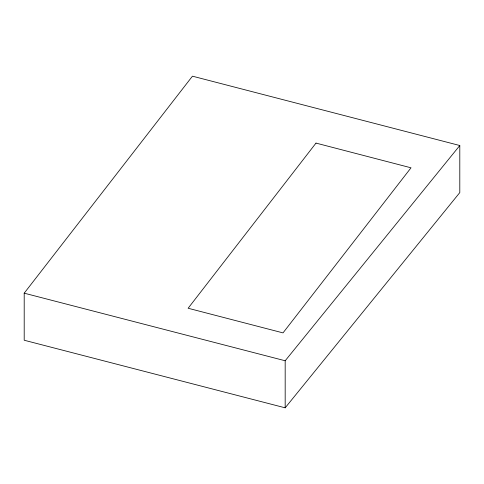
<?xml version="1.0" encoding="UTF-8"?>
<svg xmlns="http://www.w3.org/2000/svg" width="484" height="484" viewBox="0 0 484 484"><rect width="100%" height="100%" fill="white"/><g stroke="black" fill="none" stroke-linecap="round" stroke-linejoin="round"><path stroke-width="0.73" d="M24.2 293.177L192.451 76.176L459.8 145.521L459.8 192.584L285.179 407.824L24.2 340.24L24.2 293.177L285.179 360.761L459.8 145.521M285.179 360.761L285.179 407.824M315.998 143.095L188.125 308.254L283.013 332.889L411.019 167.803L315.998 143.095"/></g></svg>
